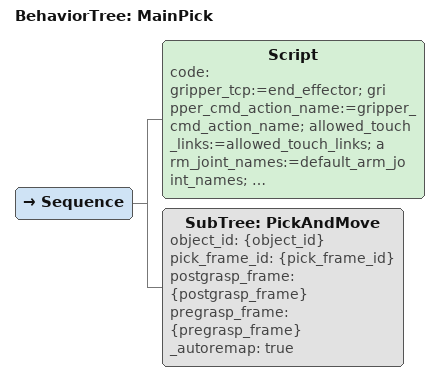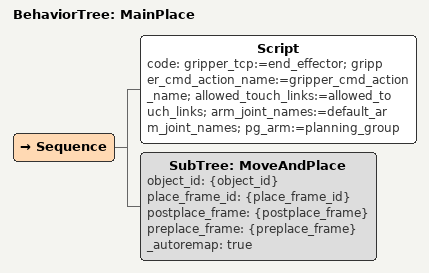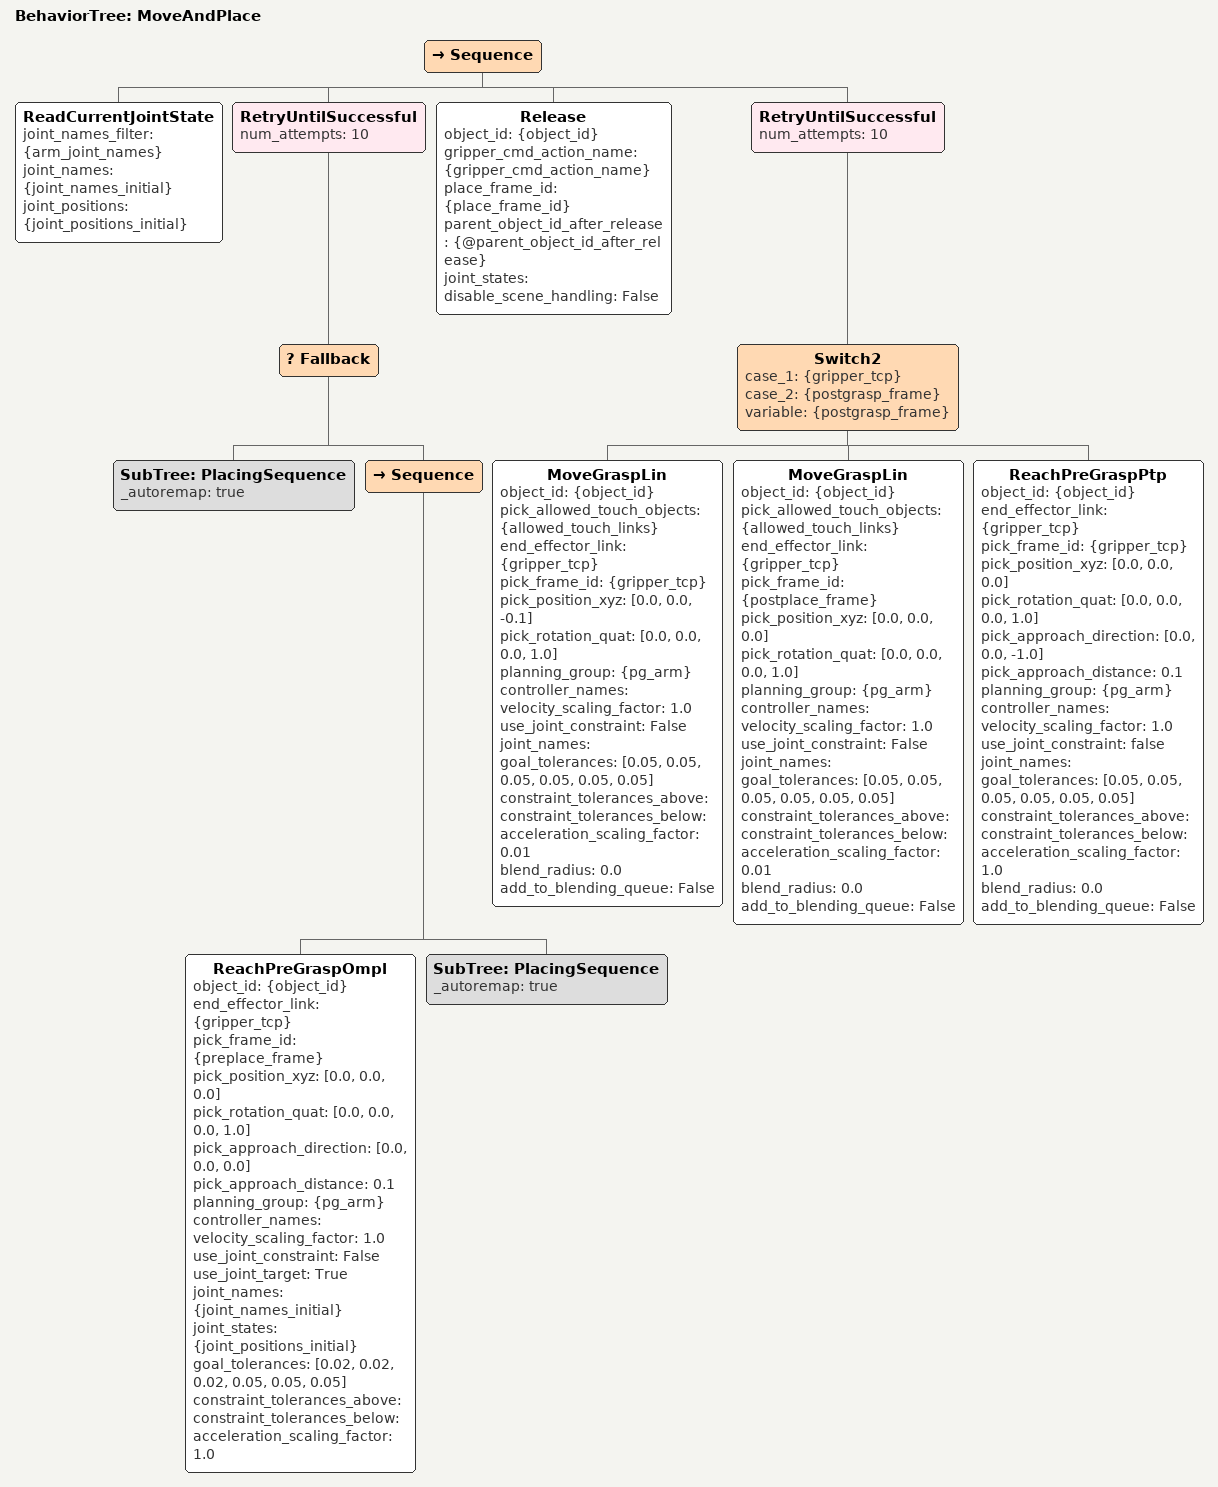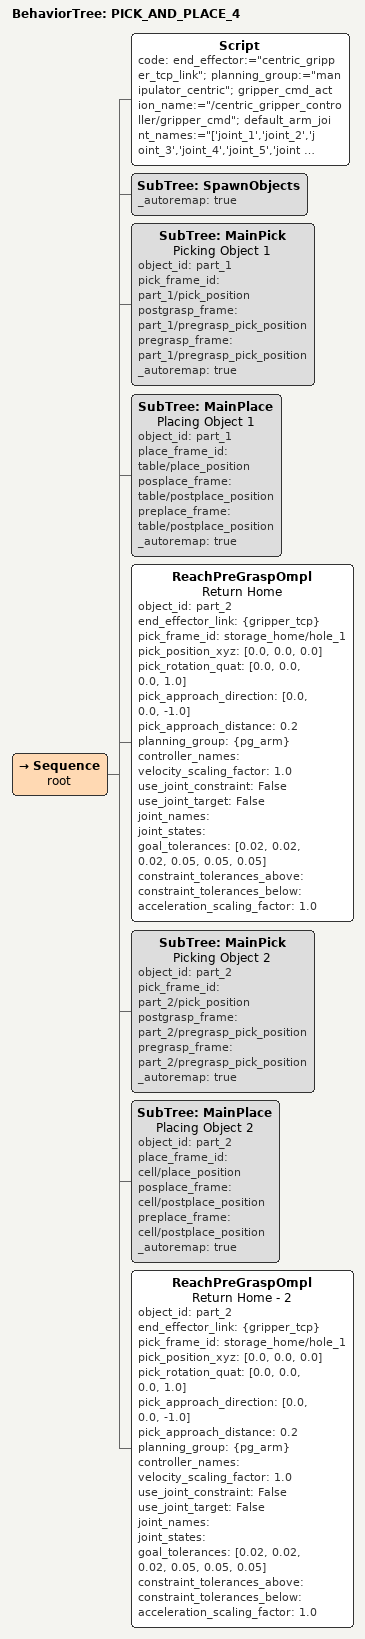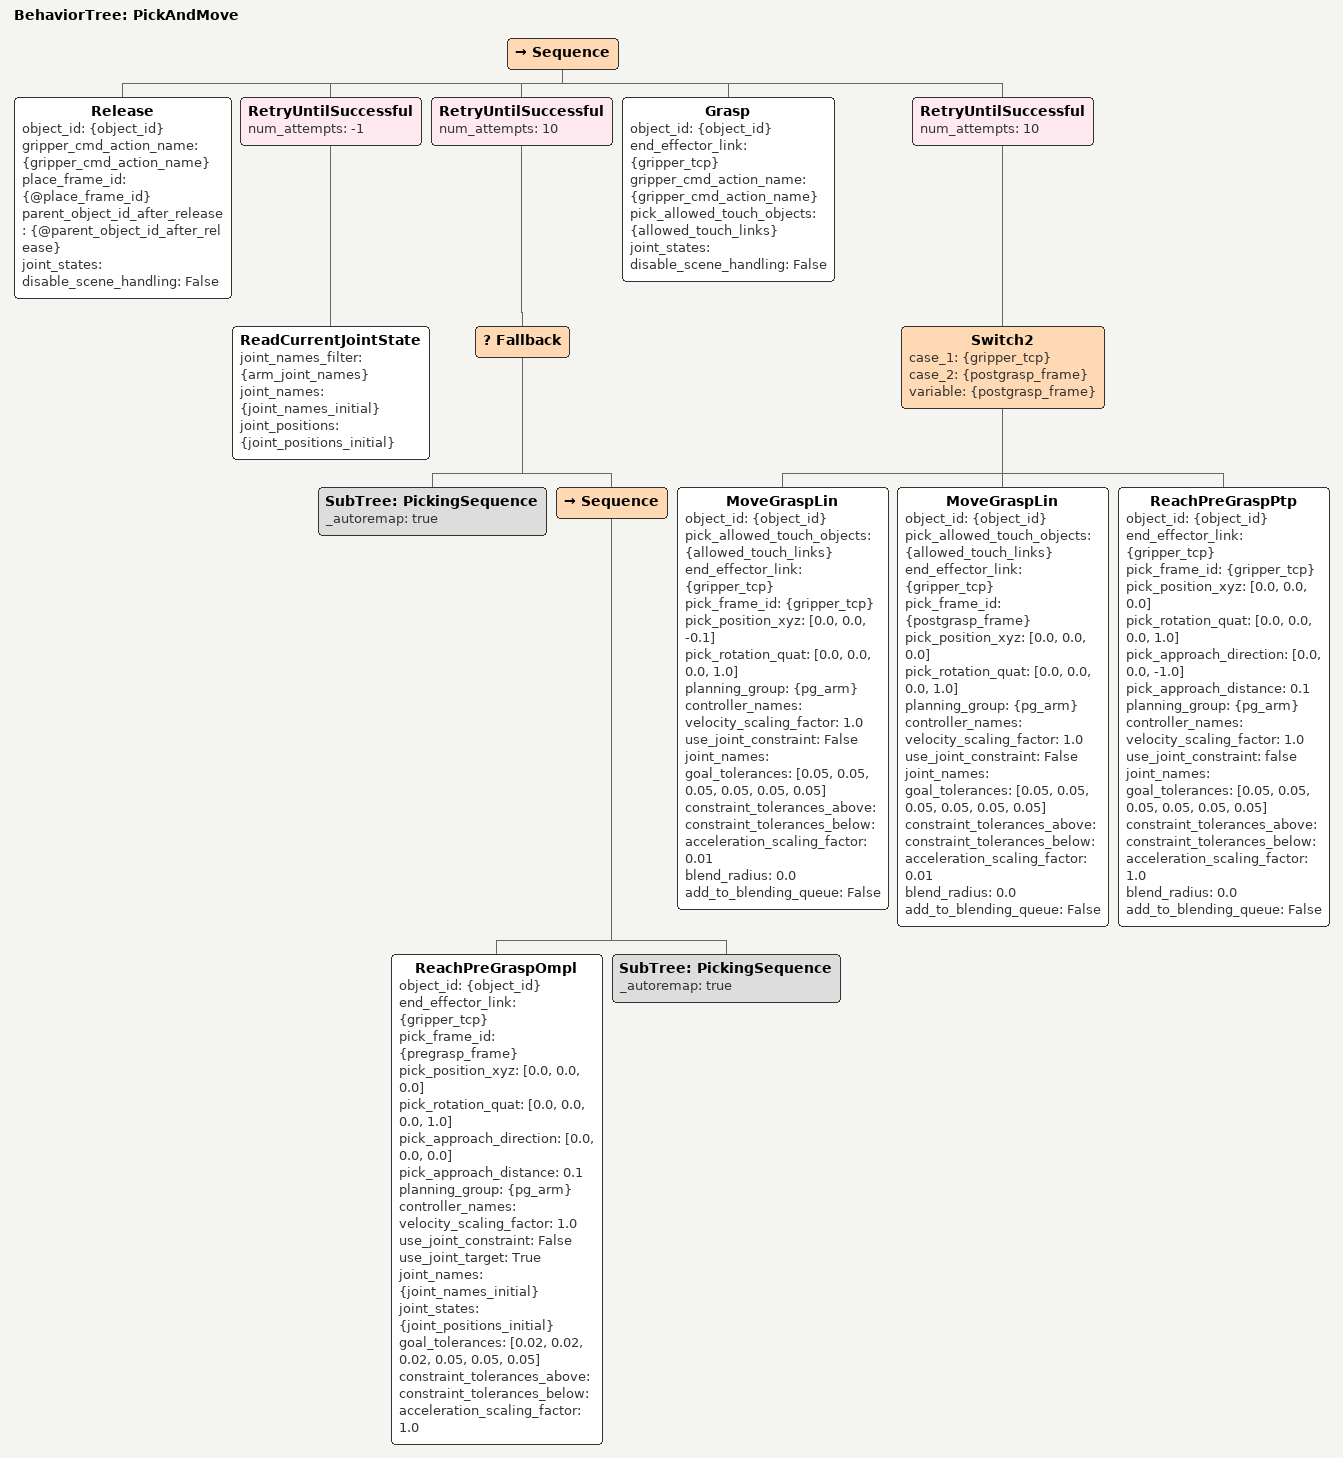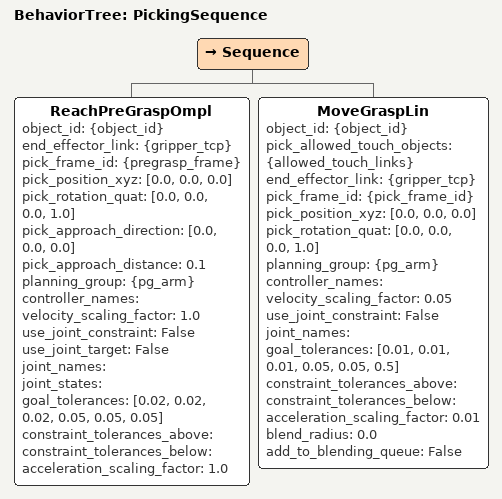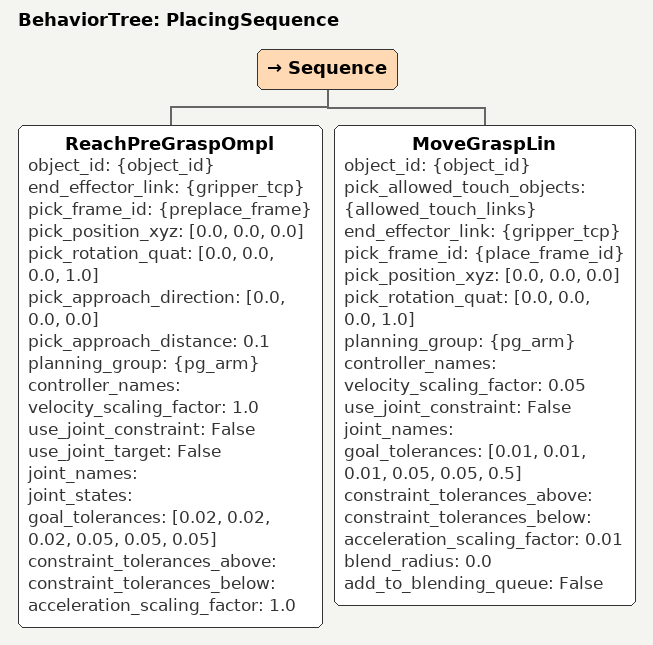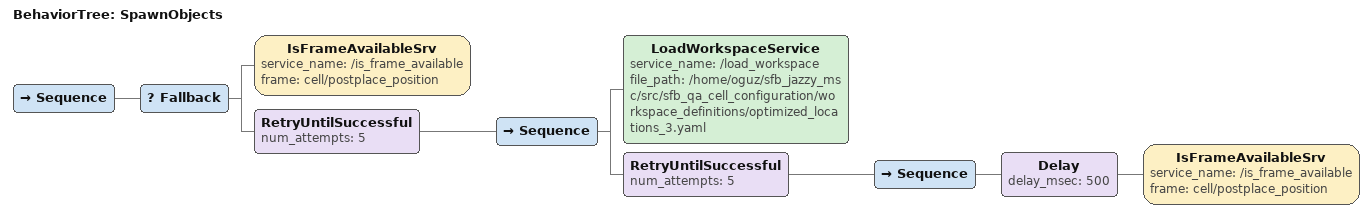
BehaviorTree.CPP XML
<?xml version="1.0" encoding="UTF-8"?>
<root BTCPP_format="4">
  <BehaviorTree ID="MainPick">
    <Sequence>
      <Script code="gripper_tcp:=end_effector; &#10;gripper_cmd_action_name:=gripper_cmd_action_name; &#10;allowed_touch_links:=allowed_touch_links; &#10;arm_joint_names:=default_arm_joint_names; &#10;pg_arm:=planning_group"/>
      <SubTree ID="PickAndMove"
               object_id="{object_id}"
               pick_frame_id="{pick_frame_id}"
               postgrasp_frame="{postgrasp_frame}"
               pregrasp_frame="{pregrasp_frame}"
               _autoremap="true"/>
    </Sequence>
  </BehaviorTree>

  <BehaviorTree ID="MainPlace">
    <Sequence>
      <Script code="gripper_tcp:=end_effector; &#10;gripper_cmd_action_name:=gripper_cmd_action_name; &#10;allowed_touch_links:=allowed_touch_links; &#10;arm_joint_names:=default_arm_joint_names; &#10;pg_arm:=planning_group"/>
      <SubTree ID="MoveAndPlace"
               object_id="{object_id}"
               place_frame_id="{place_frame_id}"
               postplace_frame="{postplace_frame}"
               preplace_frame="{preplace_frame}"
               _autoremap="true"/>
    </Sequence>
  </BehaviorTree>

  <BehaviorTree ID="MoveAndPlace">
    <Sequence>
      <ReadCurrentJointState joint_names_filter="{arm_joint_names}"
                             joint_names="{joint_names_initial}"
                             joint_positions="{joint_positions_initial}"/>
      <RetryUntilSuccessful num_attempts="10">
        <Fallback>
          <SubTree ID="PlacingSequence"
                   _autoremap="true"/>
          <Sequence>
            <ReachPreGraspOmpl object_id="{object_id}"
                               end_effector_link="{gripper_tcp}"
                               pick_frame_id="{preplace_frame}"
                               pick_position_xyz="[0.0, 0.0, 0.0]"
                               pick_rotation_quat="[0.0, 0.0, 0.0, 1.0]"
                               pick_approach_direction="[0.0, 0.0, 0.0]"
                               pick_approach_distance="0.1"
                               planning_group="{pg_arm}"
                               controller_names=""
                               velocity_scaling_factor="1.0"
                               use_joint_constraint="False"
                               use_joint_target="True"
                               joint_names="{joint_names_initial}"
                               joint_states="{joint_positions_initial}"
                               goal_tolerances="[0.02, 0.02, 0.02, 0.05, 0.05, 0.05]"
                               constraint_tolerances_above=""
                               constraint_tolerances_below=""
                               acceleration_scaling_factor="1.0"/>
            <SubTree ID="PlacingSequence"
                     _autoremap="true"/>
          </Sequence>
        </Fallback>
      </RetryUntilSuccessful>
      <Release object_id="{object_id}"
               gripper_cmd_action_name="{gripper_cmd_action_name}"
               place_frame_id="{place_frame_id}"
               parent_object_id_after_release="{@parent_object_id_after_release}"
               joint_states=""
               disable_scene_handling="False"/>
      <RetryUntilSuccessful num_attempts="10">
        <Switch2 case_1="{gripper_tcp}"
                 case_2="{postgrasp_frame}"
                 variable="{postgrasp_frame}">
          <MoveGraspLin object_id="{object_id}"
                        pick_allowed_touch_objects="{allowed_touch_links}"
                        end_effector_link="{gripper_tcp}"
                        pick_frame_id="{gripper_tcp}"
                        pick_position_xyz="[0.0, 0.0, -0.1]"
                        pick_rotation_quat="[0.0, 0.0, 0.0, 1.0]"
                        planning_group="{pg_arm}"
                        controller_names=""
                        velocity_scaling_factor="1.0"
                        use_joint_constraint="False"
                        joint_names=""
                        goal_tolerances="[0.05, 0.05, 0.05, 0.05, 0.05, 0.05]"
                        constraint_tolerances_above=""
                        constraint_tolerances_below=""
                        acceleration_scaling_factor="0.01"
                        blend_radius="0.0"
                        add_to_blending_queue="False"/>
          <MoveGraspLin object_id="{object_id}"
                        pick_allowed_touch_objects="{allowed_touch_links}"
                        end_effector_link="{gripper_tcp}"
                        pick_frame_id="{postplace_frame}"
                        pick_position_xyz="[0.0, 0.0, 0.0]"
                        pick_rotation_quat="[0.0, 0.0, 0.0, 1.0]"
                        planning_group="{pg_arm}"
                        controller_names=""
                        velocity_scaling_factor="1.0"
                        use_joint_constraint="False"
                        joint_names=""
                        goal_tolerances="[0.05, 0.05, 0.05, 0.05, 0.05, 0.05]"
                        constraint_tolerances_above=""
                        constraint_tolerances_below=""
                        acceleration_scaling_factor="0.01"
                        blend_radius="0.0"
                        add_to_blending_queue="False"/>
          <ReachPreGraspPtp object_id="{object_id}"
                            end_effector_link="{gripper_tcp}"
                            pick_frame_id="{gripper_tcp}"
                            pick_position_xyz="[0.0, 0.0, 0.0]"
                            pick_rotation_quat="[0.0, 0.0, 0.0, 1.0]"
                            pick_approach_direction="[0.0, 0.0, -1.0]"
                            pick_approach_distance="0.1"
                            planning_group="{pg_arm}"
                            controller_names=""
                            velocity_scaling_factor="1.0"
                            use_joint_constraint="false"
                            joint_names=""
                            goal_tolerances="[0.05, 0.05, 0.05, 0.05, 0.05, 0.05]"
                            constraint_tolerances_above=""
                            constraint_tolerances_below=""
                            acceleration_scaling_factor="1.0"
                            blend_radius="0.0"
                            add_to_blending_queue="False"/>
        </Switch2>
      </RetryUntilSuccessful>
    </Sequence>
  </BehaviorTree>

  <BehaviorTree ID="PICK_AND_PLACE_4">
    <Sequence name="root">
      <Script code="end_effector:=&quot;centric_gripper_tcp_link&quot;;&#10;planning_group:=&quot;manipulator_centric&quot;;&#10;gripper_cmd_action_name:=&quot;/centric_gripper_controller/gripper_cmd&quot;;&#10;default_arm_joint_names:=&quot;[&apos;joint_1&apos;,&apos;joint_2&apos;,&apos;joint_3&apos;,&apos;joint_4&apos;,&apos;joint_5&apos;,&apos;joint_6&apos;]&quot;;&#10;allowed_touch_links:=&quot;[&apos;centric_claw3_link&apos;,&apos;centric_claw3_slave1_link&apos;,&apos;centric_claw3_slave2_link&apos;]&quot;"/>
      <SubTree ID="SpawnObjects"
               _autoremap="true"/>
      <SubTree ID="MainPick"
               name="Picking Object 1"
               object_id="part_1"
               pick_frame_id="part_1/pick_position"
               postgrasp_frame="part_1/pregrasp_pick_position"
               pregrasp_frame="part_1/pregrasp_pick_position"
               _autoremap="true"/>
      <SubTree ID="MainPlace"
               name="Placing Object 1"
               object_id="part_1"
               place_frame_id="table/place_position"
               posplace_frame="table/postplace_position"
               preplace_frame="table/postplace_position"
               _autoremap="true"/>
      <ReachPreGraspOmpl name="Return Home"
                         object_id="part_2"
                         end_effector_link="{gripper_tcp}"
                         pick_frame_id="storage_home/hole_1"
                         pick_position_xyz="[0.0, 0.0, 0.0]"
                         pick_rotation_quat="[0.0, 0.0, 0.0, 1.0]"
                         pick_approach_direction="[0.0, 0.0, -1.0]"
                         pick_approach_distance="0.2"
                         planning_group="{pg_arm}"
                         controller_names=""
                         velocity_scaling_factor="1.0"
                         use_joint_constraint="False"
                         use_joint_target="False"
                         joint_names=""
                         joint_states=""
                         goal_tolerances="[0.02, 0.02, 0.02, 0.05, 0.05, 0.05]"
                         constraint_tolerances_above=""
                         constraint_tolerances_below=""
                         acceleration_scaling_factor="1.0"/>
      <SubTree ID="MainPick"
               name="Picking Object 2"
               object_id="part_2"
               pick_frame_id="part_2/pick_position"
               postgrasp_frame="part_2/pregrasp_pick_position"
               pregrasp_frame="part_2/pregrasp_pick_position"
               _autoremap="true"/>
      <SubTree ID="MainPlace"
               name="Placing Object 2"
               object_id="part_2"
               place_frame_id="cell/place_position"
               posplace_frame="cell/postplace_position"
               preplace_frame="cell/postplace_position"
               _autoremap="true"/>
      <ReachPreGraspOmpl name="Return Home - 2"
                         object_id="part_2"
                         end_effector_link="{gripper_tcp}"
                         pick_frame_id="storage_home/hole_1"
                         pick_position_xyz="[0.0, 0.0, 0.0]"
                         pick_rotation_quat="[0.0, 0.0, 0.0, 1.0]"
                         pick_approach_direction="[0.0, 0.0, -1.0]"
                         pick_approach_distance="0.2"
                         planning_group="{pg_arm}"
                         controller_names=""
                         velocity_scaling_factor="1.0"
                         use_joint_constraint="False"
                         use_joint_target="False"
                         joint_names=""
                         joint_states=""
                         goal_tolerances="[0.02, 0.02, 0.02, 0.05, 0.05, 0.05]"
                         constraint_tolerances_above=""
                         constraint_tolerances_below=""
                         acceleration_scaling_factor="1.0"/>
    </Sequence>
  </BehaviorTree>

  <BehaviorTree ID="PickAndMove">
    <Sequence>
      <Release object_id="{object_id}"
               gripper_cmd_action_name="{gripper_cmd_action_name}"
               place_frame_id="{@place_frame_id}"
               parent_object_id_after_release="{@parent_object_id_after_release}"
               joint_states=""
               disable_scene_handling="False"/>
      <RetryUntilSuccessful num_attempts="-1">
        <ReadCurrentJointState joint_names_filter="{arm_joint_names}"
                               joint_names="{joint_names_initial}"
                               joint_positions="{joint_positions_initial}"/>
      </RetryUntilSuccessful>
      <RetryUntilSuccessful num_attempts="10">
        <Fallback>
          <SubTree ID="PickingSequence"
                   _autoremap="true"/>
          <Sequence>
            <ReachPreGraspOmpl object_id="{object_id}"
                               end_effector_link="{gripper_tcp}"
                               pick_frame_id="{pregrasp_frame}"
                               pick_position_xyz="[0.0, 0.0, 0.0]"
                               pick_rotation_quat="[0.0, 0.0, 0.0, 1.0]"
                               pick_approach_direction="[0.0, 0.0, 0.0]"
                               pick_approach_distance="0.1"
                               planning_group="{pg_arm}"
                               controller_names=""
                               velocity_scaling_factor="1.0"
                               use_joint_constraint="False"
                               use_joint_target="True"
                               joint_names="{joint_names_initial}"
                               joint_states="{joint_positions_initial}"
                               goal_tolerances="[0.02, 0.02, 0.02, 0.05, 0.05, 0.05]"
                               constraint_tolerances_above=""
                               constraint_tolerances_below=""
                               acceleration_scaling_factor="1.0"/>
            <SubTree ID="PickingSequence"
                     _autoremap="true"/>
          </Sequence>
        </Fallback>
      </RetryUntilSuccessful>
      <Grasp object_id="{object_id}"
             end_effector_link="{gripper_tcp}"
             gripper_cmd_action_name="{gripper_cmd_action_name}"
             pick_allowed_touch_objects="{allowed_touch_links}"
             joint_states=""
             disable_scene_handling="False"/>
      <RetryUntilSuccessful num_attempts="10">
        <Switch2 case_1="{gripper_tcp}"
                 case_2="{postgrasp_frame}"
                 variable="{postgrasp_frame}">
          <MoveGraspLin object_id="{object_id}"
                        pick_allowed_touch_objects="{allowed_touch_links}"
                        end_effector_link="{gripper_tcp}"
                        pick_frame_id="{gripper_tcp}"
                        pick_position_xyz="[0.0, 0.0, -0.1]"
                        pick_rotation_quat="[0.0, 0.0, 0.0, 1.0]"
                        planning_group="{pg_arm}"
                        controller_names=""
                        velocity_scaling_factor="1.0"
                        use_joint_constraint="False"
                        joint_names=""
                        goal_tolerances="[0.05, 0.05, 0.05, 0.05, 0.05, 0.05]"
                        constraint_tolerances_above=""
                        constraint_tolerances_below=""
                        acceleration_scaling_factor="0.01"
                        blend_radius="0.0"
                        add_to_blending_queue="False"/>
          <MoveGraspLin object_id="{object_id}"
                        pick_allowed_touch_objects="{allowed_touch_links}"
                        end_effector_link="{gripper_tcp}"
                        pick_frame_id="{postgrasp_frame}"
                        pick_position_xyz="[0.0, 0.0, 0.0]"
                        pick_rotation_quat="[0.0, 0.0, 0.0, 1.0]"
                        planning_group="{pg_arm}"
                        controller_names=""
                        velocity_scaling_factor="1.0"
                        use_joint_constraint="False"
                        joint_names=""
                        goal_tolerances="[0.05, 0.05, 0.05, 0.05, 0.05, 0.05]"
                        constraint_tolerances_above=""
                        constraint_tolerances_below=""
                        acceleration_scaling_factor="0.01"
                        blend_radius="0.0"
                        add_to_blending_queue="False"/>
          <ReachPreGraspPtp object_id="{object_id}"
                            end_effector_link="{gripper_tcp}"
                            pick_frame_id="{gripper_tcp}"
                            pick_position_xyz="[0.0, 0.0, 0.0]"
                            pick_rotation_quat="[0.0, 0.0, 0.0, 1.0]"
                            pick_approach_direction="[0.0, 0.0, -1.0]"
                            pick_approach_distance="0.1"
                            planning_group="{pg_arm}"
                            controller_names=""
                            velocity_scaling_factor="1.0"
                            use_joint_constraint="false"
                            joint_names=""
                            goal_tolerances="[0.05, 0.05, 0.05, 0.05, 0.05, 0.05]"
                            constraint_tolerances_above=""
                            constraint_tolerances_below=""
                            acceleration_scaling_factor="1.0"
                            blend_radius="0.0"
                            add_to_blending_queue="False"/>
        </Switch2>
      </RetryUntilSuccessful>
    </Sequence>
  </BehaviorTree>

  <BehaviorTree ID="PickingSequence">
    <Sequence>
      <ReachPreGraspOmpl object_id="{object_id}"
                         end_effector_link="{gripper_tcp}"
                         pick_frame_id="{pregrasp_frame}"
                         pick_position_xyz="[0.0, 0.0, 0.0]"
                         pick_rotation_quat="[0.0, 0.0, 0.0, 1.0]"
                         pick_approach_direction="[0.0, 0.0, 0.0]"
                         pick_approach_distance="0.1"
                         planning_group="{pg_arm}"
                         controller_names=""
                         velocity_scaling_factor="1.0"
                         use_joint_constraint="False"
                         use_joint_target="False"
                         joint_names=""
                         joint_states=""
                         goal_tolerances="[0.02, 0.02, 0.02, 0.05, 0.05, 0.05]"
                         constraint_tolerances_above=""
                         constraint_tolerances_below=""
                         acceleration_scaling_factor="1.0"/>
      <MoveGraspLin object_id="{object_id}"
                    pick_allowed_touch_objects="{allowed_touch_links}"
                    end_effector_link="{gripper_tcp}"
                    pick_frame_id="{pick_frame_id}"
                    pick_position_xyz="[0.0, 0.0, 0.0]"
                    pick_rotation_quat="[0.0, 0.0, 0.0, 1.0]"
                    planning_group="{pg_arm}"
                    controller_names=""
                    velocity_scaling_factor="0.05"
                    use_joint_constraint="False"
                    joint_names=""
                    goal_tolerances="[0.01, 0.01, 0.01, 0.05, 0.05, 0.5]"
                    constraint_tolerances_above=""
                    constraint_tolerances_below=""
                    acceleration_scaling_factor="0.01"
                    blend_radius="0.0"
                    add_to_blending_queue="False"/>
    </Sequence>
  </BehaviorTree>

  <BehaviorTree ID="PlacingSequence">
    <Sequence>
      <ReachPreGraspOmpl object_id="{object_id}"
                         end_effector_link="{gripper_tcp}"
                         pick_frame_id="{preplace_frame}"
                         pick_position_xyz="[0.0, 0.0, 0.0]"
                         pick_rotation_quat="[0.0, 0.0, 0.0, 1.0]"
                         pick_approach_direction="[0.0, 0.0, 0.0]"
                         pick_approach_distance="0.1"
                         planning_group="{pg_arm}"
                         controller_names=""
                         velocity_scaling_factor="1.0"
                         use_joint_constraint="False"
                         use_joint_target="False"
                         joint_names=""
                         joint_states=""
                         goal_tolerances="[0.02, 0.02, 0.02, 0.05, 0.05, 0.05]"
                         constraint_tolerances_above=""
                         constraint_tolerances_below=""
                         acceleration_scaling_factor="1.0"/>
      <MoveGraspLin object_id="{object_id}"
                    pick_allowed_touch_objects="{allowed_touch_links}"
                    end_effector_link="{gripper_tcp}"
                    pick_frame_id="{place_frame_id}"
                    pick_position_xyz="[0.0, 0.0, 0.0]"
                    pick_rotation_quat="[0.0, 0.0, 0.0, 1.0]"
                    planning_group="{pg_arm}"
                    controller_names=""
                    velocity_scaling_factor="0.05"
                    use_joint_constraint="False"
                    joint_names=""
                    goal_tolerances="[0.01, 0.01, 0.01, 0.05, 0.05, 0.5]"
                    constraint_tolerances_above=""
                    constraint_tolerances_below=""
                    acceleration_scaling_factor="0.01"
                    blend_radius="0.0"
                    add_to_blending_queue="False"/>
    </Sequence>
  </BehaviorTree>

  <BehaviorTree ID="SpawnObjects">
    <Sequence>
      <Fallback>
        <IsFrameAvailableSrv service_name="/is_frame_available"
                             frame="cell/postplace_position"/>
        <RetryUntilSuccessful num_attempts="5">
          <Sequence>
            <LoadWorkspaceService service_name="/load_workspace"
                                  file_path="/home/oguz/sfb_jazzy_msc/src/sfb_qa_cell_configuration/workspace_definitions/optimized_locations_3.yaml"/>
            <RetryUntilSuccessful num_attempts="5">
              <Sequence>
                <Delay delay_msec="500">
                  <IsFrameAvailableSrv service_name="/is_frame_available"
                                       frame="cell/postplace_position"/>
                </Delay>
              </Sequence>
            </RetryUntilSuccessful>
          </Sequence>
        </RetryUntilSuccessful>
      </Fallback>
    </Sequence>
  </BehaviorTree>

</root>
